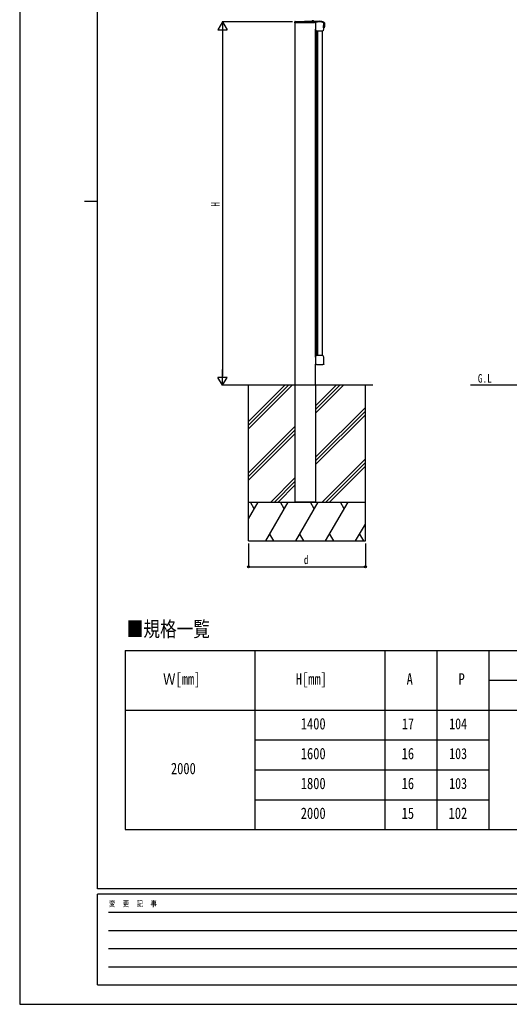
# Model space of a CAD drawing. Units: millimetres, scale not verified. Extents: x -4205 to 4205, y -2970 to 2970.
# Drawn here: x -4205 to -2320, y -2970 to 824 of the extents above; entities that cross this region are included whole.
import ezdxf
from ezdxf.enums import TextEntityAlignment as Align

# ---------------------------------------------------------------- set-up
doc = ezdxf.new("R2010")
doc.units = ezdxf.units.MM
doc.header["$LTSCALE"] = 10
for name, color, linetype in [('0-1_USER1', 3, 'Continuous'), ('0-2_YKK_A1', 4, 'Continuous'), ('0-3_YKK_D', 6, 'Continuous'), ('0-4_YKK_ZWAK', 7, 'Continuous')]:
    doc.layers.add(name, color=color, linetype=linetype)
doc.styles.add('ＭＳ ゴシック', font='')
doc.styles.get('ＭＳ ゴシック').set_extended_font_data('MS Gothic')

msp = doc.modelspace()

# ---------------------------------------------------------------- linework, layer by layer
at = {"layer": '0-1_USER1'}
for p, q in [((-3799.03, -1606.41), (-1299.03, -1606.41)), ((-3799.03, -1606.41), (-3799.03, -2296.41)), ((-3299.03, -1606.41), (-3299.03, -2296.41)), ((-2799.03, -1606.41), (-2799.03, -2296.41)), ((-2599.03, -1606.41), (-2599.03, -2296.41)), ((-2399.03, -1606.41), (-2399.03, -2296.41)), ((-2399.03, -1721.41), (-1299.03, -1721.41)), ((-3799.03, -1836.41), (-1299.03, -1836.41)), ((-3299.03, -1951.41), (-2399.03, -1951.41)), ((-3299.03, -2066.41), (-2399.03, -2066.41)), ((-3299.03, -2181.41), (-2399.03, -2181.41)), ((-3799.03, -2296.41), (-1299.03, -2296.41))]:
    msp.add_line(p, q, dxfattribs=at)
at = {"layer": '0-2_YKK_A1'}
for p, q in [((-3146, 812.65), (-3146, 815.65)), ((-3070.5, 812.65), (-3146, 812.65)), ((-3144.5, 817.15), (-3050, 817.15)), ((-3144, -584.35), (-3144, 812.65)), ((-3107, 818.15), (-3049.7, 818.15)), ((-3080.75, 817.75), (-3080.75, 817.65)), ((-3071.75, 817.15), (-3080.25, 817.15)), ((-3078.35, 819.66), (-3077.15, 817.24)), ((-3076, 822.9), (-3076, 811.4)), ((-3073.65, 819.66), (-3074.86, 817.24)), ((-3071.25, 817.75), (-3071.25, 817.65)), ((-3070.5, 812.65), (-3066, 817.15)), ((-3050, 815.65), (-3067.5, 815.65)), ((-3066.5, 811.47), (-3066.5, 793.15)), ((-3066, 812.59), (-3066, 815.65)), ((-3034.5, 793.15), (-3034, 812.11)), ((-3033.5, 793.15), (-3033.5, 811.47)), ((-3032.52, 811.43), (-3033, 793.11)), ((-3031.51, 811.7), (-3031.91, 796.59)), ((-3062.82, 781.65), (-3060.6, 781.65)), ((-3061.2, -470.35), (-3061.2, 781.65)), ((-3060.6, 781.72), (-3060.6, 781.65)), ((-3060.6, 781.72), (-3056, 781.72)), ((-3057.2, -470.35), (-3057.2, 781.72)), ((-3056, 781.65), (-3056, 781.72)), ((-3056, 781.65), (-3044, 781.65)), ((-3044, 781.72), (-3039.4, 781.72)), ((-3044, 781.72), (-3044, 781.65)), ((-3039.4, 781.65), (-3039.4, 781.72)), ((-3039.4, 781.65), (-3037.18, 781.65)), ((-3038.4, -470.35), (-3038.4, 781.65)), ((-3034.5, 793.15), (-3033, 793.11)), ((-3066.5, -481.86), (-3066.5, -503.35)), ((-3037.19, -470.35), (-3062.82, -470.35)), ((-3033.5, -503.35), (-3033.5, -481.86)), ((-3066, -584.35), (-3066, -504.47)), ((-3062.5, -504.85), (-3065, -504.85)), ((-3062.5, -504.85), (-3062.5, -504.78)), ((-3062.5, -504.78), (-3037.5, -504.78)), ((-3037.5, -504.78), (-3037.5, -504.85)), ((-3035, -504.85), (-3037.5, -504.85)), ((-2844.76, -584.35), (-3379.73, -584.35)), ((-3324, -1184.35), (-3324, -584.35)), ((-3324, -752.12), (-3156.24, -584.35)), ((-3324, -737.97), (-3170.38, -584.35)), ((-3324, -723.83), (-3184.52, -584.35)), ((-3066, -584.35), (-3066, -1034.35)), ((-3066, -677.97), (-2972.39, -584.35)), ((-3066, -692.11), (-2958.25, -584.35)), ((-3066, -663.82), (-2986.53, -584.35)), ((-2874, -1184.35), (-2874, -584.35)), ((-3066, -861.81), (-2874, -669.81)), ((-3066, -875.95), (-2874, -683.96)), ((-3066, -890.1), (-2874, -698.1)), ((-3324, -921.82), (-3144, -741.82)), ((-3324, -935.96), (-3144, -755.96)), ((-3324, -950.11), (-3144, -770.11)), ((-3040.55, -1034.35), (-2874, -867.8)), ((-3026.41, -1034.35), (-2874, -881.94)), ((-3012.27, -1034.35), (-2874, -896.09)), ((-3238.54, -1034.35), (-3144, -939.81)), ((-3224.4, -1034.35), (-3144, -953.95)), ((-3210.26, -1034.35), (-3144, -968.1)), ((-3324, -1034.35), (-2874, -1034.35)), ((-3324, -1099.07), (-3286.64, -1034.35)), ((-3301.64, -1060.34), (-3316.64, -1034.35)), ((-3257.77, -1184.35), (-3171.17, -1034.35)), ((-3186.17, -1060.34), (-3201.17, -1034.35)), ((-3142.3, -1184.35), (-3055.7, -1034.35)), ((-3070.7, -1060.34), (-3085.7, -1034.35)), ((-3026.83, -1184.35), (-2940.23, -1034.35)), ((-2955.23, -1060.34), (-2970.23, -1034.35)), ((-2911.36, -1184.35), (-2874, -1119.65)), ((-3242.77, -1158.37), (-3227.77, -1184.35)), ((-3127.3, -1158.37), (-3112.31, -1184.35)), ((-3011.83, -1158.37), (-2996.83, -1184.35)), ((-2896.36, -1158.37), (-2881.36, -1184.35)), ((-3324, -1184.35), (-2874, -1184.35))]:
    msp.add_line(p, q, dxfattribs=at)
for points in [[(-3066, -476.83), (-3066, 617.91), (-3066, 788.12)], [(-3062.82, 781.65), (-3062.97, 781.65), (-3063.12, 781.68), (-3063.28, 781.72), (-3063.44, 781.78), (-3063.6, 781.86), (-3063.75, 781.97), (-3063.88, 782.08), (-3064, 782.22), (-3064.1, 782.36), (-3064.18, 782.52)], [(-3035.82, 782.52), (-3035.88, 782.4), (-3035.96, 782.28), (-3036.04, 782.17), (-3036.13, 782.07), (-3036.24, 781.98), (-3036.35, 781.9), (-3036.46, 781.83), (-3036.59, 781.77), (-3036.71, 781.72), (-3036.83, 781.69), (-3036.95, 781.66), (-3037.07, 781.65), (-3037.18, 781.65)], [(-3065, -504.85), (-3065.18, -504.84), (-3065.36, -504.81), (-3065.53, -504.76), (-3065.69, -504.69), (-3065.85, -504.59), (-3065.99, -504.48), (-3066.12, -504.35), (-3066.23, -504.21), (-3066.33, -504.06), (-3066.4, -503.89), (-3066.46, -503.72), (-3066.49, -503.54), (-3066.5, -503.35)], [(-3033.5, -503.35), (-3033.51, -503.52), (-3033.54, -503.69), (-3033.59, -503.85), (-3033.65, -504.01), (-3033.73, -504.16), (-3033.83, -504.29), (-3033.95, -504.42), (-3034.07, -504.53), (-3034.21, -504.63), (-3034.36, -504.71), (-3034.51, -504.77), (-3034.67, -504.82), (-3034.83, -504.84), (-3035, -504.85)], [(-3066, -1034.35), (-3144, -1034.35), (-3144, -584.35)], [(130.02, -584.35), (-1869.98, -584.35), (-2469.15, -584.35)]]:
    msp.add_lwpolyline(points, dxfattribs=at)
for centre, radius, start, end in [((-3144.5, 815.65), 1.5, 90, 180), ((-3107, 817.15), 1, 90, 180), ((-3076, 814.25), 5.9, 36.38156, 143.61844), ((-3080.25, 817.65), 0.5, 180, 270), ((-3071.75, 817.65), 0.5, 270, 0), ((-3065, 811.47), 1.5, 113.91653, 180), ((-3050, 777.65), 38.5, 66.08347, 113.91653), ((-3050.04, 777.26), 39.88, 66.2007, 89.94213), ((-3050, 777.65), 38, 65.09894, 90), ((-3049.73, 777.66), 40.48, 66.11002, 89.95834), ((-3035, 811.47), 1.5, 0, 66.08347), ((-3035.02, 811.5), 2.5, 358.5, 64.58347), ((-3034.71, 811.79), 3.2, 358.5, 64.58347), ((-3041, 793.15), 25.5, 180, 204.62432), ((-3059, 793.15), 25.5, 335.37568, 0), ((-3032.91, 796.61), 1, 268.5, 358.5), ((-3041, -481.86), 25.5, 155.36898, 180), ((-3062.82, -471.85), 1.5, 90, 155.36898), ((-3037.19, -471.85), 1.5, 24.63102, 90), ((-3059, -481.86), 25.5, 0, 24.63102)]:
    msp.add_arc(centre, radius, start, end, dxfattribs=at)
at = {"layer": '0-3_YKK_D'}
for p, q in [((-3424, 815.65), (-3441.5, 785.33)), ((-3154, 815.65), (-3425, 815.65)), ((-3424, 815.65), (-3406.5, 785.33)), ((-3424, 815.65), (-3424, 755.02)), ((-3441.5, 785.33), (-3406.5, 785.33)), ((-3424, 780.65), (-3424, -549.35)), ((-3424, -584.35), (-3424, -523.73)), ((-3424, -584.35), (-3441.5, -554.04)), ((-3406.5, -554.04), (-3441.5, -554.04)), ((-3424, -584.35), (-3406.5, -554.04)), ((-3154, -584.35), (-3425, -584.35)), ((-3324, -1194.35), (-3324, -1285.35)), ((-2874, -1194.35), (-2874, -1285.35)), ((-3324, -1284.35), (-2874, -1284.35))]:
    msp.add_line(p, q, dxfattribs=at)
for centre in [(-3324, -1284.35), (-2874, -1284.35)]:
    msp.add_circle(centre, 4.25, dxfattribs=at)
at = {"layer": '0-4_YKK_ZWAK'}
for p, q in [((-3904.98, -2525), (-3904.98, 2775)), ((-3954.98, 125), (-3904.98, 125)), ((3895.02, -2525), (-3904.98, -2525)), ((-1304.98, -2545), (-3904.98, -2545)), ((-3904.98, -2895), (-3904.98, -2545)), ((-3862.48, -2615), (-1354.98, -2615)), ((-3862.48, -2685), (-1354.98, -2685)), ((-3862.48, -2755), (-1354.98, -2755)), ((-3862.48, -2825), (-1354.98, -2825)), ((-3904.98, -2895), (-1304.98, -2895))]:
    msp.add_line(p, q, dxfattribs=at)
msp.add_lwpolyline([(-4205, -2970), (4205, -2970), (4205, 2970), (-4205, 2970)], close=True, dxfattribs=at)

# ---------------------------------------------------------------- texts
at = {"layer": '0-1_USER1', "style": 'ＭＳ ゴシック', "width": 0.8}
for s, height, p in [('G.L', 32.99, (-2440.83, -584.35)), ('■規格一覧', 58.65, (-3792.57, -1570.83)), ('Ｗ[mm]', 43.99, (-3653.03, -1751.41)), ('H[mm]', 43.99, (-3141.83, -1751.41)), ('A', 43.99, (-2715.03, -1751.41)), ('P', 43.99, (-2515.03, -1751.41)), ('1400', 43.99, (-3122.63, -1923.91)), ('17', 42.15, (-2732.76, -1922.65)), ('104', 42.15, (-2551.16, -1922.65)), ('1600', 43.99, (-3122.63, -2038.91)), ('16', 43.99, (-2734.23, -2038.91)), ('103', 42.15, (-2551.16, -2037.65)), ('2000', 43.99, (-3622.63, -2096.41)), ('1800', 43.99, (-3122.63, -2153.91)), ('16', 43.99, (-2734.23, -2153.91)), ('103', 42.15, (-2551.16, -2152.65)), ('2000', 43.99, (-3122.63, -2268.91)), ('15', 43.99, (-2734.23, -2268.91)), ('102', 43.99, (-2553.43, -2268.91))]:
    msp.add_text(s, height=height, dxfattribs=at).set_placement(p, align=Align.BOTTOM_LEFT)
at = {"layer": '0-3_YKK_D', "style": 'ＭＳ ゴシック', "width": 0.8}
msp.add_text('H', height=32.99, rotation=90, dxfattribs=at).set_placement((-3425, 103.65), align=Align.BOTTOM_LEFT)
msp.add_text('d', height=32.99, dxfattribs=at).set_placement((-3111, -1283.35), align=Align.BOTTOM_LEFT)
at = {"layer": '0-4_YKK_ZWAK', "style": 'ＭＳ ゴシック', "width": 0.8}
msp.add_text('変  更  記  事', height=21.99, dxfattribs=at).set_placement((-3861.31, -2600), align=Align.BOTTOM_LEFT)

doc.saveas('drawing.dxf')
